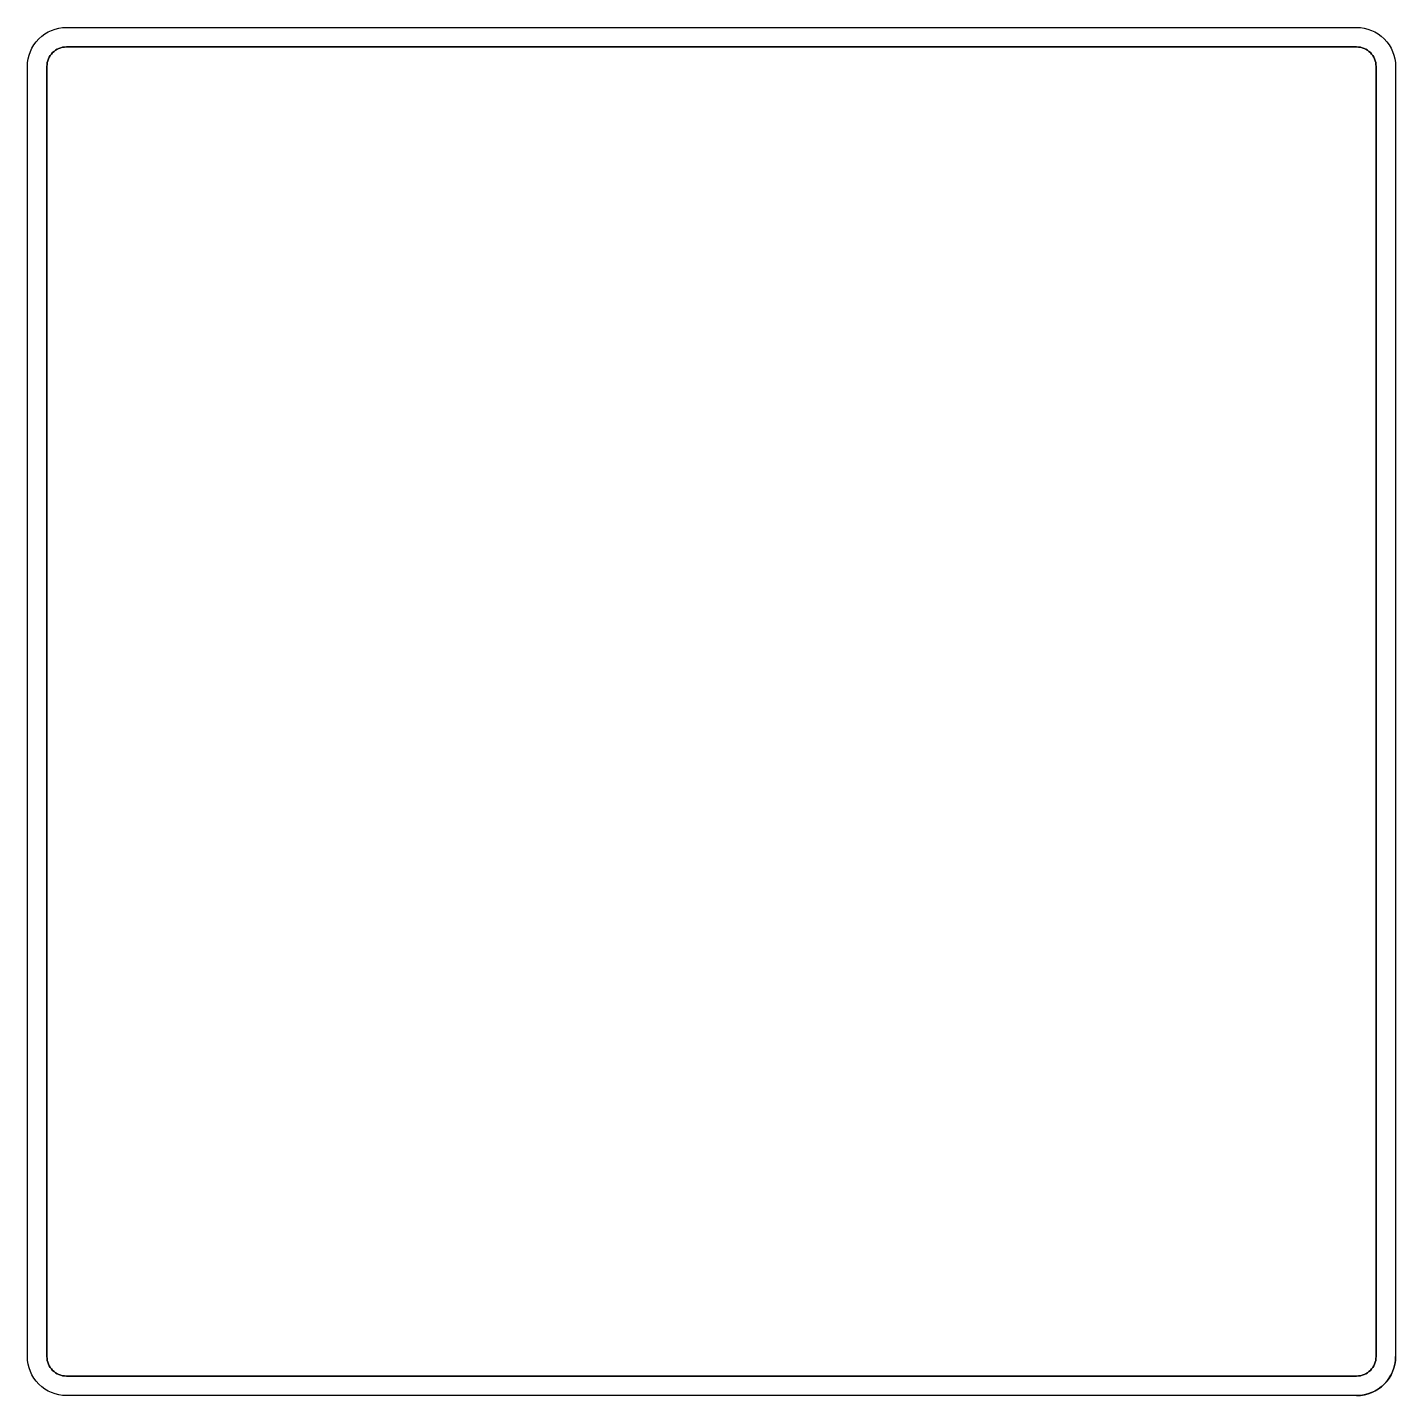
# Model space of a CAD drawing. Header units: millimetres. Extents: x -15 to 20, y -20 to 15.
import ezdxf

# ---------------------------------------------------------------- set-up
doc = ezdxf.new("R2010")
doc.units = ezdxf.units.MM
doc.layers.get('0').update_dxf_attribs({"linetype": 'CONTINUOUS'})

msp = doc.modelspace()

# ---------------------------------------------------------------- linework, layer by layer
for p, q in [((19.5, 14), (19.5, -19)), ((20, 14), (20, -19)), ((-15, -19), (-15, 14)), ((-14.5, -19), (-14.5, 14)), ((19, -19.5), (-14, -19.5)), ((19, -20), (-14, -20))]:
    msp.add_line(p, q)
for points in [[(19, -20), (-14, -20, -0.414214), (-15, -19), (-15, 14, -0.414214), (-14, 15), (19, 15, -0.414214), (20, 14), (20, -19, -0.414214)], [(20, -19, -0.414214), (19, -20), (-14, -20, -0.414214), (-15, -19), (-15, 14, -0.414214), (-14, 15), (19, 15, -0.414214), (20, 14)], [(20, -19, -0.414214), (19, -20), (-14, -20, -0.414214), (-15, -19), (-15, 14, -0.414214), (-14, 15), (19, 15, -0.414214), (20, 14)], [(-14.5, 14, -0.414214), (-14, 14.5), (19, 14.5, -0.414214), (19.5, 14), (19.5, -19, -0.414214), (19, -19.5), (-14, -19.5, -0.414214), (-14.5, -19)], [(-14.5, 14, -0.414214), (-14, 14.5), (19, 14.5, -0.414214), (19.5, 14), (19.5, -19, -0.414214), (19, -19.5), (-14, -19.5, -0.414214), (-14.5, -19)], [(-14, -19.5), (19, -19.5, 0.414214), (19.5, -19), (19.5, 14, 0.414214), (19, 14.5), (-14, 14.5, 0.414214), (-14.5, 14), (-14.5, -19, 0.414214)]]:
    msp.add_lwpolyline(points, format="xyb", close=True)
msp.add_arc((19, -19), 1, -90, 0)

doc.saveas('drawing.dxf')
